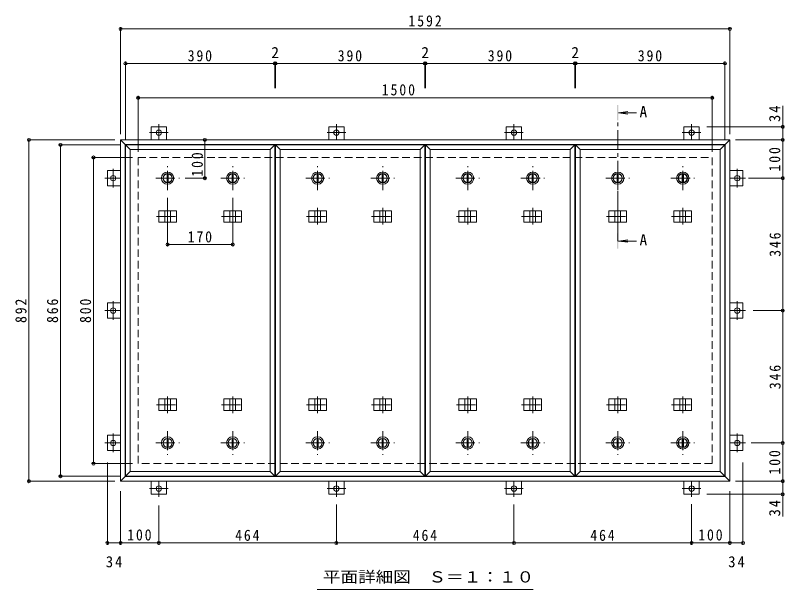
# Model space of a CAD drawing. Units: millimetres at full size, sheet at 1:10. Extents: x -2570 to 2371, y -1962 to 1232.
# Drawn here: x -2152 to -142, y -269 to 1232 of the extents above; entities that cross this region are included whole.
import ezdxf
from ezdxf.enums import TextEntityAlignment as Align

# ---------------------------------------------------------------- set-up
doc = ezdxf.new("R2010")
doc.units = ezdxf.units.MM
doc.header["$LTSCALE"] = 10
doc.header["$PDMODE"] = 32
doc.header["$PDSIZE"] = 8
doc.linetypes.add('CHAIN1', pattern=[8, 5, -1, 1, -1])
doc.linetypes.add('DASHED2', pattern=[3, 2, -1])
for name, color, linetype, lineweight in [('0-1_躯体', 2, 'DASHED2', 9), ('0-2_仕上', 4, 'Continuous', 9), ('0-3_建具', 4, 'Continuous', 9), ('0-5_寸法', 4, 'Continuous', 9), ('0-C', 2, 'Continuous', 9), ('0-E', 3, 'Continuous', 9), ('0-F', 7, 'Continuous', 9)]:
    doc.layers.add(name, color=color, linetype=linetype, lineweight=lineweight)
doc.styles.add('ＭＳ ゴシック', font='')
doc.styles.get('ＭＳ ゴシック').set_extended_font_data('MS Gothic')

msp = doc.modelspace()

# ---------------------------------------------------------------- linework, layer by layer
at = {"layer": '0-1_躯体'}
for p, q in [((-1831.46, 860.53), (-331.46, 860.53)), ((-1831.46, 60.53), (-1831.46, 860.53)), ((-331.46, 860.53), (-331.46, 60.53)), ((-331.46, 60.53), (-1831.46, 60.53))]:
    msp.add_line(p, q, dxfattribs=at)
at = {"layer": '0-2_仕上'}
for p, q in [((-1864.46, 27.53), (-1864.46, 893.53)), ((-1474.46, 27.53), (-1474.46, 893.53)), ((-1472.46, 27.53), (-1472.46, 893.53)), ((-1082.46, 27.53), (-1082.46, 893.53)), ((-1080.46, 27.53), (-1080.46, 893.53)), ((-690.46, 27.53), (-690.46, 893.53)), ((-688.46, 27.53), (-688.46, 893.53)), ((-298.46, 27.53), (-298.46, 893.53)), ((-1852.46, 39.53), (-1852.46, 881.53)), ((-1486.46, 39.53), (-1486.46, 881.53)), ((-1460.46, 39.53), (-1460.46, 881.53)), ((-1094.46, 39.53), (-1094.46, 881.53)), ((-1068.46, 39.53), (-1068.46, 881.53)), ((-702.46, 39.53), (-702.46, 881.53)), ((-676.46, 39.53), (-676.46, 881.53)), ((-310.46, 39.53), (-310.46, 881.53))]:
    msp.add_line(p, q, dxfattribs=at)
for points in [[(-1852.46, 881.53), (-1864.46, 893.53), (-1474.46, 893.53)], [(-1852.46, 881.53), (-1486.46, 881.53), (-1474.46, 893.53)], [(-1460.46, 881.53), (-1472.46, 893.53), (-1082.46, 893.53)], [(-1460.46, 881.53), (-1094.46, 881.53), (-1082.46, 893.53)], [(-1068.46, 881.53), (-1080.46, 893.53), (-690.46, 893.53)], [(-1068.46, 881.53), (-702.46, 881.53), (-690.46, 893.53)], [(-676.46, 881.53), (-688.46, 893.53), (-298.46, 893.53)], [(-676.46, 881.53), (-310.46, 881.53), (-298.46, 893.53)], [(-1852.46, 39.53), (-1864.46, 27.53), (-1474.46, 27.53)], [(-1852.46, 39.53), (-1486.46, 39.53), (-1474.46, 27.53)], [(-1460.46, 39.53), (-1472.46, 27.53), (-1082.46, 27.53)], [(-1460.46, 39.53), (-1094.46, 39.53), (-1082.46, 27.53)], [(-1068.46, 39.53), (-1080.46, 27.53), (-690.46, 27.53)], [(-1068.46, 39.53), (-702.46, 39.53), (-690.46, 27.53)], [(-676.46, 39.53), (-688.46, 27.53), (-298.46, 27.53)], [(-676.46, 39.53), (-310.46, 39.53), (-298.46, 27.53)]]:
    msp.add_lwpolyline(points, dxfattribs=at)
at = {"layer": '0-3_建具', "color": 2}
for p, q in [((-1877.46, 906.53), (-1865.46, 894.53)), ((-1877.46, 906.53), (-285.46, 906.53)), ((-1877.46, 14.53), (-1877.46, 906.53)), ((-297.46, 894.53), (-285.46, 906.53)), ((-285.46, 906.53), (-285.46, 14.53)), ((-1865.46, 894.53), (-297.46, 894.53)), ((-1865.46, 26.53), (-1865.46, 894.53)), ((-297.46, 26.53), (-297.46, 894.53)), ((-1865.46, 26.53), (-1877.46, 14.53)), ((-297.46, 26.53), (-1865.46, 26.53)), ((-297.46, 26.53), (-285.46, 14.53)), ((-285.46, 14.53), (-1877.46, 14.53))]:
    msp.add_line(p, q, dxfattribs=at)
at = {"layer": '0-3_建具', "linetype": 'CHAIN1'}
for p, q in [((-1754.46, 728.65), (-1754.46, 685.41)), ((-1584.46, 728.65), (-1584.46, 685.41)), ((-1362.46, 728.65), (-1362.46, 685.41)), ((-1192.46, 728.65), (-1192.46, 685.41)), ((-970.46, 728.65), (-970.46, 685.41)), ((-800.46, 728.65), (-800.46, 685.41)), ((-578.46, 728.65), (-578.46, 685.41)), ((-408.46, 728.65), (-408.46, 685.41)), ((-1783.87, 706.53), (-1725.05, 706.53)), ((-1613.87, 706.53), (-1555.05, 706.53)), ((-1391.87, 706.53), (-1333.05, 706.53)), ((-1221.87, 706.53), (-1163.05, 706.53)), ((-999.87, 706.53), (-941.05, 706.53)), ((-829.87, 706.53), (-771.05, 706.53)), ((-607.87, 706.53), (-549.05, 706.53)), ((-437.87, 706.53), (-379.05, 706.53)), ((-1754.46, 192.41), (-1754.46, 235.65)), ((-1584.46, 192.41), (-1584.46, 235.65)), ((-1362.46, 192.41), (-1362.46, 235.65)), ((-1192.46, 192.41), (-1192.46, 235.65)), ((-970.46, 192.41), (-970.46, 235.65)), ((-800.46, 192.41), (-800.46, 235.65)), ((-578.46, 192.41), (-578.46, 235.65)), ((-408.46, 192.41), (-408.46, 235.65)), ((-1783.87, 214.53), (-1725.05, 214.53)), ((-1613.87, 214.53), (-1555.05, 214.53)), ((-1391.87, 214.53), (-1333.05, 214.53)), ((-1221.87, 214.53), (-1163.05, 214.53)), ((-999.87, 214.53), (-941.05, 214.53)), ((-829.87, 214.53), (-771.05, 214.53)), ((-607.87, 214.53), (-549.05, 214.53)), ((-437.87, 214.53), (-379.05, 214.53))]:
    msp.add_line(p, q, dxfattribs=at)
at = {"layer": '0-3_建具'}
for p, q in [((-1777.54, 721.53), (-1777.54, 691.53)), ((-1777.54, 721.53), (-1731.37, 721.53)), ((-1761.96, 721.53), (-1761.96, 691.53)), ((-1746.96, 721.53), (-1746.96, 691.53)), ((-1731.37, 721.53), (-1731.37, 691.53)), ((-1607.54, 721.53), (-1607.54, 691.53)), ((-1607.54, 721.53), (-1561.37, 721.53)), ((-1591.96, 721.53), (-1591.96, 691.53)), ((-1576.96, 721.53), (-1576.96, 691.53)), ((-1561.37, 721.53), (-1561.37, 691.53)), ((-1385.54, 721.53), (-1385.54, 691.53)), ((-1385.54, 721.53), (-1339.37, 721.53)), ((-1369.96, 721.53), (-1369.96, 691.53)), ((-1354.96, 721.53), (-1354.96, 691.53)), ((-1339.37, 721.53), (-1339.37, 691.53)), ((-1215.54, 721.53), (-1215.54, 691.53)), ((-1215.54, 721.53), (-1169.37, 721.53)), ((-1199.96, 721.53), (-1199.96, 691.53)), ((-1184.96, 721.53), (-1184.96, 691.53)), ((-1169.37, 721.53), (-1169.37, 691.53)), ((-993.54, 721.53), (-993.54, 691.53)), ((-993.54, 721.53), (-947.37, 721.53)), ((-977.96, 721.53), (-977.96, 691.53)), ((-962.96, 721.53), (-962.96, 691.53)), ((-947.37, 721.53), (-947.37, 691.53)), ((-823.54, 721.53), (-823.54, 691.53)), ((-823.54, 721.53), (-777.37, 721.53)), ((-807.96, 721.53), (-807.96, 691.53)), ((-792.96, 721.53), (-792.96, 691.53)), ((-777.37, 721.53), (-777.37, 691.53)), ((-601.54, 721.53), (-601.54, 691.53)), ((-601.54, 721.53), (-555.37, 721.53)), ((-585.96, 721.53), (-585.96, 691.53)), ((-570.96, 721.53), (-570.96, 691.53)), ((-555.37, 721.53), (-555.37, 691.53)), ((-431.54, 721.53), (-431.54, 691.53)), ((-431.54, 721.53), (-385.37, 721.53)), ((-415.96, 721.53), (-415.96, 691.53)), ((-400.96, 721.53), (-400.96, 691.53)), ((-385.37, 721.53), (-385.37, 691.53)), ((-1777.54, 691.53), (-1731.37, 691.53)), ((-1607.54, 691.53), (-1561.37, 691.53)), ((-1385.54, 691.53), (-1339.37, 691.53)), ((-1215.54, 691.53), (-1169.37, 691.53)), ((-993.54, 691.53), (-947.37, 691.53)), ((-823.54, 691.53), (-777.37, 691.53)), ((-601.54, 691.53), (-555.37, 691.53)), ((-431.54, 691.53), (-385.37, 691.53)), ((-1777.54, 199.53), (-1777.54, 229.53)), ((-1777.54, 229.53), (-1731.37, 229.53)), ((-1761.96, 199.53), (-1761.96, 229.53)), ((-1746.96, 199.53), (-1746.96, 229.53)), ((-1731.37, 199.53), (-1731.37, 229.53)), ((-1607.54, 199.53), (-1607.54, 229.53)), ((-1607.54, 229.53), (-1561.37, 229.53)), ((-1591.96, 199.53), (-1591.96, 229.53)), ((-1576.96, 199.53), (-1576.96, 229.53)), ((-1561.37, 199.53), (-1561.37, 229.53)), ((-1385.54, 199.53), (-1385.54, 229.53)), ((-1385.54, 229.53), (-1339.37, 229.53)), ((-1369.96, 199.53), (-1369.96, 229.53)), ((-1354.96, 199.53), (-1354.96, 229.53)), ((-1339.37, 199.53), (-1339.37, 229.53)), ((-1215.54, 199.53), (-1215.54, 229.53)), ((-1215.54, 229.53), (-1169.37, 229.53)), ((-1199.96, 199.53), (-1199.96, 229.53)), ((-1184.96, 199.53), (-1184.96, 229.53)), ((-1169.37, 199.53), (-1169.37, 229.53)), ((-993.54, 199.53), (-993.54, 229.53)), ((-993.54, 229.53), (-947.37, 229.53)), ((-977.96, 199.53), (-977.96, 229.53)), ((-962.96, 199.53), (-962.96, 229.53)), ((-947.37, 199.53), (-947.37, 229.53)), ((-823.54, 199.53), (-823.54, 229.53)), ((-823.54, 229.53), (-777.37, 229.53)), ((-807.96, 199.53), (-807.96, 229.53)), ((-792.96, 199.53), (-792.96, 229.53)), ((-777.37, 199.53), (-777.37, 229.53)), ((-601.54, 199.53), (-601.54, 229.53)), ((-601.54, 229.53), (-555.37, 229.53)), ((-585.96, 199.53), (-585.96, 229.53)), ((-570.96, 199.53), (-570.96, 229.53)), ((-555.37, 199.53), (-555.37, 229.53)), ((-431.54, 199.53), (-431.54, 229.53)), ((-431.54, 229.53), (-385.37, 229.53)), ((-415.96, 199.53), (-415.96, 229.53)), ((-400.96, 199.53), (-400.96, 229.53)), ((-385.37, 199.53), (-385.37, 229.53)), ((-1777.54, 199.53), (-1731.37, 199.53)), ((-1607.54, 199.53), (-1561.37, 199.53)), ((-1385.54, 199.53), (-1339.37, 199.53)), ((-1215.54, 199.53), (-1169.37, 199.53)), ((-993.54, 199.53), (-947.37, 199.53)), ((-823.54, 199.53), (-777.37, 199.53)), ((-601.54, 199.53), (-555.37, 199.53)), ((-431.54, 199.53), (-385.37, 199.53))]:
    msp.add_line(p, q, dxfattribs=at)
at = {"layer": '0-5_寸法'}
for p, q in [((-576.46, 977.35), (-551.67, 980.61)), ((-576.46, 977.35), (-551.67, 974.09)), ((-576.46, 977.35), (-528.99, 977.35)), ((-576.46, 642.22), (-551.67, 645.49)), ((-576.46, 642.22), (-551.67, 638.96)), ((-576.46, 642.22), (-528.99, 642.22))]:
    msp.add_line(p, q, dxfattribs=at)
at = {"layer": '0-5_寸法', "linetype": 'CHAIN1'}
msp.add_line((-578.46, 642.22), (-578.46, 957.35), dxfattribs=at)
at = {"layer": '0-5_寸法', "color": 7}
msp.add_line((-1363.98, -268.88), (-798.93, -268.88), dxfattribs=at)
at = {"layer": '0-5_寸法'}
for points in [[(-576.46, 997.35), (-580.46, 997.35), (-576.46, 957.35), (-580.46, 957.35)], [(-576.46, 622.22), (-580.46, 622.22), (-576.46, 662.22), (-580.46, 662.22)]]:
    msp.add_solid(points, dxfattribs=at)
at = {"layer": '0-C', "linetype": 'CHAIN1'}
for p, q in [((-1754.46, 775.53), (-1754.46, 837.53)), ((-1584.46, 775.53), (-1584.46, 837.53)), ((-1362.46, 775.53), (-1362.46, 837.53)), ((-1192.46, 775.53), (-1192.46, 837.53)), ((-970.46, 775.53), (-970.46, 837.53)), ((-800.46, 775.53), (-800.46, 837.53)), ((-578.46, 775.53), (-578.46, 837.53)), ((-408.46, 775.53), (-408.46, 837.53)), ((-1785.46, 806.53), (-1723.46, 806.53)), ((-1615.46, 806.53), (-1553.46, 806.53)), ((-1393.46, 806.53), (-1331.46, 806.53)), ((-1223.46, 806.53), (-1161.46, 806.53)), ((-1001.46, 806.53), (-939.46, 806.53)), ((-831.46, 806.53), (-769.46, 806.53)), ((-609.46, 806.53), (-547.46, 806.53)), ((-439.46, 806.53), (-377.46, 806.53)), ((-1754.46, 145.53), (-1754.46, 83.53)), ((-1584.46, 145.53), (-1584.46, 83.53)), ((-1362.46, 145.53), (-1362.46, 83.53)), ((-1192.46, 145.53), (-1192.46, 83.53)), ((-970.46, 145.53), (-970.46, 83.53)), ((-800.46, 145.53), (-800.46, 83.53)), ((-578.46, 145.53), (-578.46, 83.53)), ((-408.46, 145.53), (-408.46, 83.53)), ((-1785.46, 114.53), (-1723.46, 114.53)), ((-1615.46, 114.53), (-1553.46, 114.53)), ((-1393.46, 114.53), (-1331.46, 114.53)), ((-1223.46, 114.53), (-1161.46, 114.53)), ((-1001.46, 114.53), (-939.46, 114.53)), ((-831.46, 114.53), (-769.46, 114.53)), ((-609.46, 114.53), (-547.46, 114.53)), ((-439.46, 114.53), (-377.46, 114.53))]:
    msp.add_line(p, q, dxfattribs=at)
at = {"layer": '0-C'}
for p, q in [((-1755.96, 817.93), (-1755.96, 795.13)), ((-1752.96, 817.93), (-1752.96, 795.13)), ((-1585.96, 817.93), (-1585.96, 795.13)), ((-1582.96, 817.93), (-1582.96, 795.13)), ((-1363.96, 817.93), (-1363.96, 795.13)), ((-1360.96, 817.93), (-1360.96, 795.13)), ((-1193.96, 817.93), (-1193.96, 795.13)), ((-1190.96, 817.93), (-1190.96, 795.13)), ((-971.96, 817.93), (-971.96, 795.13)), ((-968.96, 817.93), (-968.96, 795.13)), ((-801.96, 817.93), (-801.96, 795.13)), ((-798.96, 817.93), (-798.96, 795.13)), ((-579.96, 817.93), (-579.96, 795.13)), ((-576.96, 817.93), (-576.96, 795.13)), ((-409.96, 817.93), (-409.96, 795.13)), ((-406.96, 817.93), (-406.96, 795.13)), ((-1755.96, 103.13), (-1755.96, 125.93)), ((-1752.96, 103.13), (-1752.96, 125.93)), ((-1585.96, 103.13), (-1585.96, 125.93)), ((-1582.96, 103.13), (-1582.96, 125.93)), ((-1363.96, 103.13), (-1363.96, 125.93)), ((-1360.96, 103.13), (-1360.96, 125.93)), ((-1193.96, 103.13), (-1193.96, 125.93)), ((-1190.96, 103.13), (-1190.96, 125.93)), ((-971.96, 103.13), (-971.96, 125.93)), ((-968.96, 103.13), (-968.96, 125.93)), ((-801.96, 103.13), (-801.96, 125.93)), ((-798.96, 103.13), (-798.96, 125.93)), ((-579.96, 103.13), (-579.96, 125.93)), ((-576.96, 103.13), (-576.96, 125.93)), ((-409.96, 103.13), (-409.96, 125.93)), ((-406.96, 103.13), (-406.96, 125.93))]:
    msp.add_line(p, q, dxfattribs=at)
for centre, radius in [((-1754.46, 806.53), 16), ((-1754.46, 806.53), 12), ((-1754.46, 806.53), 11.5), ((-1584.46, 806.53), 16), ((-1584.46, 806.53), 12), ((-1584.46, 806.53), 11.5), ((-1362.46, 806.53), 16), ((-1362.46, 806.53), 12), ((-1362.46, 806.53), 11.5), ((-1192.46, 806.53), 16), ((-1192.46, 806.53), 12), ((-1192.46, 806.53), 11.5), ((-970.46, 806.53), 16), ((-970.46, 806.53), 12), ((-970.46, 806.53), 11.5), ((-800.46, 806.53), 16), ((-800.46, 806.53), 12), ((-800.46, 806.53), 11.5), ((-578.46, 806.53), 16), ((-578.46, 806.53), 12), ((-578.46, 806.53), 11.5), ((-408.46, 806.53), 16), ((-408.46, 806.53), 12), ((-408.46, 806.53), 11.5), ((-1754.46, 114.53), 16), ((-1754.46, 114.53), 12), ((-1754.46, 114.53), 11.5), ((-1584.46, 114.53), 16), ((-1584.46, 114.53), 12), ((-1584.46, 114.53), 11.5), ((-1362.46, 114.53), 16), ((-1362.46, 114.53), 12), ((-1362.46, 114.53), 11.5), ((-1192.46, 114.53), 16), ((-1192.46, 114.53), 12), ((-1192.46, 114.53), 11.5), ((-970.46, 114.53), 16), ((-970.46, 114.53), 12), ((-970.46, 114.53), 11.5), ((-800.46, 114.53), 16), ((-800.46, 114.53), 12), ((-800.46, 114.53), 11.5), ((-578.46, 114.53), 16), ((-578.46, 114.53), 12), ((-578.46, 114.53), 11.5), ((-408.46, 114.53), 16), ((-408.46, 114.53), 12), ((-408.46, 114.53), 11.5)]:
    msp.add_circle(centre, radius, dxfattribs=at)
at = {"layer": '0-E', "linetype": 'CHAIN1'}
for p, q in [((-1777.46, 947.71), (-1777.46, 906.53)), ((-1313.46, 947.71), (-1313.46, 906.53)), ((-849.46, 947.71), (-849.46, 906.53)), ((-385.46, 947.71), (-385.46, 906.53)), ((-1753.08, 925.73), (-1801.83, 925.73)), ((-1289.08, 925.73), (-1337.83, 925.73)), ((-825.08, 925.73), (-873.83, 925.73)), ((-361.08, 925.73), (-409.83, 925.73)), ((-1896.66, 830.91), (-1896.66, 782.16)), ((-266.26, 782.16), (-266.26, 830.91)), ((-1918.63, 806.53), (-1877.46, 806.53)), ((-244.28, 806.53), (-285.46, 806.53)), ((-1896.66, 484.91), (-1896.66, 436.16)), ((-266.26, 436.16), (-266.26, 484.91)), ((-1918.63, 460.53), (-1877.46, 460.53)), ((-244.28, 460.53), (-285.46, 460.53)), ((-1896.66, 138.91), (-1896.66, 90.15)), ((-266.26, 90.15), (-266.26, 138.91)), ((-1918.63, 114.53), (-1877.46, 114.53)), ((-244.28, 114.53), (-285.46, 114.53)), ((-1777.46, -26.64), (-1777.46, 14.53)), ((-1313.46, -26.64), (-1313.46, 14.53)), ((-849.46, -26.64), (-849.46, 14.53)), ((-385.46, -26.64), (-385.46, 14.53)), ((-1801.83, -4.67), (-1753.08, -4.67)), ((-1337.83, -4.67), (-1289.08, -4.67)), ((-873.83, -4.67), (-825.08, -4.67)), ((-409.83, -4.67), (-361.08, -4.67))]:
    msp.add_line(p, q, dxfattribs=at)
at = {"layer": '0-E'}
for p, q in [((-1797.46, 940.73), (-1757.46, 940.73)), ((-1797.46, 940.73), (-1797.46, 906.53)), ((-1757.46, 940.73), (-1757.46, 906.53)), ((-1333.46, 940.73), (-1293.46, 940.73)), ((-1333.46, 940.73), (-1333.46, 906.53)), ((-1293.46, 940.73), (-1293.46, 906.53)), ((-869.46, 940.73), (-829.46, 940.73)), ((-869.46, 940.73), (-869.46, 906.53)), ((-829.46, 940.73), (-829.46, 906.53)), ((-405.46, 940.73), (-365.46, 940.73)), ((-405.46, 940.73), (-405.46, 906.53)), ((-365.46, 940.73), (-365.46, 906.53)), ((-1911.66, 786.53), (-1911.66, 826.53)), ((-1911.66, 826.53), (-1877.46, 826.53)), ((-251.26, 826.53), (-285.46, 826.53)), ((-251.26, 826.53), (-251.26, 786.53)), ((-1911.66, 786.53), (-1877.46, 786.53)), ((-251.26, 786.53), (-285.46, 786.53)), ((-1911.66, 440.53), (-1911.66, 480.53)), ((-1911.66, 480.53), (-1877.46, 480.53)), ((-251.26, 480.53), (-285.46, 480.53)), ((-251.26, 480.53), (-251.26, 440.53)), ((-1911.66, 440.53), (-1877.46, 440.53)), ((-251.26, 440.53), (-285.46, 440.53)), ((-1911.66, 94.53), (-1911.66, 134.53)), ((-1911.66, 134.53), (-1877.46, 134.53)), ((-251.26, 134.53), (-285.46, 134.53)), ((-251.26, 134.53), (-251.26, 94.53)), ((-1911.66, 94.53), (-1877.46, 94.53)), ((-251.26, 94.53), (-285.46, 94.53)), ((-1797.46, -19.67), (-1797.46, 14.53)), ((-1757.46, -19.67), (-1757.46, 14.53)), ((-1333.46, -19.67), (-1333.46, 14.53)), ((-1293.46, -19.67), (-1293.46, 14.53)), ((-869.46, -19.67), (-869.46, 14.53)), ((-829.46, -19.67), (-829.46, 14.53)), ((-405.46, -19.67), (-405.46, 14.53)), ((-365.46, -19.67), (-365.46, 14.53)), ((-1757.46, -19.67), (-1797.46, -19.67)), ((-1293.46, -19.67), (-1333.46, -19.67)), ((-829.46, -19.67), (-869.46, -19.67)), ((-365.46, -19.67), (-405.46, -19.67))]:
    msp.add_line(p, q, dxfattribs=at)
for centre in [(-1777.46, 925.73), (-1313.46, 925.73), (-849.46, 925.73), (-385.46, 925.73), (-1896.66, 806.53), (-266.26, 806.53), (-1896.66, 460.53), (-266.26, 460.53), (-1896.66, 114.53), (-266.26, 114.53), (-1777.46, -4.67), (-1313.46, -4.67), (-849.46, -4.67), (-385.46, -4.67)]:
    msp.add_circle(centre, 7, dxfattribs=at)
at = {"layer": '0-F'}
for p, q in [((-1877.46, 921.53), (-1877.46, 1201.53)), ((-1877.46, 1196.53), (-285.46, 1196.53)), ((-285.46, 921.53), (-285.46, 1201.53)), ((-1864.46, 908.53), (-1864.46, 1111.53)), ((-1864.46, 1106.53), (-1474.46, 1106.53)), ((-1474.46, 1109.53), (-1474.46, 1041.73)), ((-1474.46, 1106.53), (-1472.46, 1106.53)), ((-1472.46, 1109.53), (-1472.46, 1041.73)), ((-1472.46, 1106.53), (-1082.46, 1106.53)), ((-1082.46, 1109.53), (-1082.46, 1041.73)), ((-1082.46, 1106.53), (-1080.46, 1106.53)), ((-1080.46, 1109.53), (-1080.46, 1041.73)), ((-1080.46, 1106.53), (-690.46, 1106.53)), ((-690.46, 1109.53), (-690.46, 1041.73)), ((-690.46, 1106.53), (-688.46, 1106.53)), ((-688.46, 1109.53), (-688.46, 1041.73)), ((-688.46, 1106.53), (-298.46, 1106.53)), ((-298.46, 908.53), (-298.46, 1111.53)), ((-1831.46, 875.53), (-1831.46, 1021.53)), ((-1831.46, 1016.53), (-331.46, 1016.53)), ((-331.46, 875.53), (-331.46, 1021.53)), ((-147.37, 940.73), (-147.37, 995.91)), ((-142.37, 940.73), (-345.46, 940.73)), ((-147.37, 906.53), (-147.37, 940.73)), ((-1892.46, 906.53), (-2121.71, 906.53)), ((-2116.71, 14.53), (-2116.71, 906.53)), ((-1657.15, 906.53), (-1657.15, 806.53)), ((-270.46, 906.53), (-142.37, 906.53)), ((-147.37, 806.53), (-147.37, 906.53)), ((-1879.46, 893.53), (-2039.25, 893.53)), ((-2034.25, 27.53), (-2034.25, 893.53)), ((-1846.46, 860.53), (-1953.08, 860.53)), ((-1948.08, 60.53), (-1948.08, 860.53)), ((-1654.15, 806.53), (-1708.28, 806.53)), ((-236.53, 806.53), (-142.37, 806.53)), ((-147.37, 460.53), (-147.37, 806.53)), ((-1754.46, 630.23), (-1754.46, 755.53)), ((-1584.46, 630.23), (-1584.46, 755.53)), ((-1754.46, 633.23), (-1584.46, 633.23)), ((-144.37, 460.53), (-224.28, 460.53)), ((-147.37, 114.53), (-147.37, 460.53)), ((-229.94, 114.53), (-142.37, 114.53)), ((-147.37, 14.53), (-147.37, 114.53)), ((-1846.46, 60.53), (-1953.08, 60.53)), ((-1911.66, -151.83), (-1911.66, 63.32)), ((-251.26, -151.83), (-251.26, 63.32)), ((-1879.46, 27.53), (-2039.25, 27.53)), ((-1892.46, 14.53), (-2121.71, 14.53)), ((-270.46, 14.53), (-142.37, 14.53)), ((-147.37, 14.53), (-147.37, -19.67)), ((-1877.46, -11.68), (-1877.46, -151.83)), ((-142.37, -19.67), (-345.46, -19.67)), ((-285.46, -11.68), (-285.45, -151.83)), ((-147.37, -19.67), (-147.37, -77.62)), ((-1777.46, -48.98), (-1777.46, -151.83)), ((-1313.46, -149.83), (-1313.46, -46.64)), ((-849.46, -149.83), (-849.46, -46.64)), ((-385.46, -45.61), (-385.45, -151.83)), ((-1911.66, -146.83), (-1877.46, -146.83)), ((-1877.46, -146.83), (-1777.46, -146.83)), ((-1777.46, -146.83), (-1313.46, -146.83)), ((-1313.46, -146.83), (-849.46, -146.83)), ((-849.46, -146.83), (-385.45, -146.83)), ((-385.45, -146.83), (-285.45, -146.83)), ((-285.45, -146.83), (-251.26, -146.83))]:
    msp.add_line(p, q, dxfattribs=at)
for p in [(-1877.46, 1196.53), (-285.46, 1196.53), (-1864.46, 1106.53), (-1474.46, 1106.53), (-1472.46, 1106.53), (-1082.46, 1106.53), (-1080.46, 1106.53), (-690.46, 1106.53), (-688.46, 1106.53), (-298.46, 1106.53), (-1831.46, 1016.53), (-331.46, 1016.53), (-147.37, 940.73), (-2116.71, 906.53), (-1657.15, 906.53), (-147.37, 906.53), (-2034.25, 893.53), (-1948.08, 860.53), (-1657.15, 806.53), (-147.37, 806.53), (-1754.46, 633.23), (-1584.46, 633.23), (-147.37, 460.53), (-147.37, 114.53), (-1948.08, 60.53), (-2034.25, 27.53), (-2116.71, 14.53), (-147.37, 14.53), (-147.37, -19.67), (-1911.66, -146.83), (-1877.46, -146.83), (-1777.46, -146.83), (-1313.46, -146.83), (-849.46, -146.83), (-385.45, -146.83), (-285.45, -146.83), (-251.26, -146.83)]:
    msp.add_point(p, dxfattribs=at)

# ---------------------------------------------------------------- texts
at = {"layer": '0-5_寸法', "color": 2, "style": 'ＭＳ ゴシック'}
for p in [(-521.43, 956.95), (-521.43, 621.83)]:
    msp.add_text('A', height=29.33, dxfattribs=at).set_placement(p, align=Align.BOTTOM_LEFT)
at = {"layer": '0-5_寸法', "color": 2, "style": 'ＭＳ ゴシック', "width": 1.15}
msp.add_text('平面詳細図\u3000Ｓ＝１：１０', height=29.33, dxfattribs=at).set_placement((-1348.96, -259.08), align=Align.BOTTOM_LEFT)
at = {"layer": '0-F', "color": 2, "style": 'ＭＳ ゴシック'}
for p in [(-1483.46, 1111.53), (-1091.46, 1111.53), (-699.46, 1111.53)]:
    msp.add_text('2', height=29.33, dxfattribs=at).set_placement(p, align=Align.BOTTOM_LEFT)
at = {"layer": '0-F', "color": 2, "char_height": 29.33, "attachment_point": 7, "style": 'ＭＳ ゴシック'}
for s, insert in [('\\T1.28;\\W0.9;1592', (-1125.21, 1202.53)), ('\\T1.27;\\W0.9;390', (-1701.96, 1111.53)), ('\\T1.27;\\W0.9;390', (-1309.96, 1111.53)), ('\\T1.27;\\W0.9;390', (-917.96, 1111.53)), ('\\T1.27;\\W0.9;390', (-525.96, 1111.53)), ('\\T1.28;\\W0.9;1500', (-1194.96, 1022.53)), ('\\T1.27;\\W0.9;170', (-1701.96, 638.23)), ('\\T1.27;\\W0.9;100', (-1859.96, -140.83)), ('\\T1.27;\\W0.9;464', (-1577.96, -141.83)), ('\\T1.27;\\W0.9;464', (-1113.96, -141.83)), ('\\T1.27;\\W0.9;464', (-649.96, -141.83)), ('\\T1.27;\\W0.9;100', (-367.95, -140.83)), ('\\T1.27;\\W0.95;34', (-1915.81, -211.06)), ('\\T1.27;\\W0.95;34', (-289.61, -211.06))]:
    msp.add_mtext(s, dxfattribs=dict(at, insert=insert))
at = {"layer": '0-F', "color": 2, "char_height": 29.33, "attachment_point": 7, "rotation": 90, "style": 'ＭＳ ゴシック'}
for s, insert in [('\\T1.27;\\W0.95;34', (-153.37, 953.41)), ('\\T1.27;\\W0.9;100', (-153.37, 824.03)), ('\\T1.27;\\W0.9;100', (-1662.15, 810.54)), ('\\T1.27;\\W0.9;346', (-152.37, 601.03)), ('\\T1.27;\\W0.9;892', (-2122.71, 428.03)), ('\\T1.27;\\W0.9;866', (-2040.25, 428.03)), ('\\T1.27;\\W0.9;800', (-1954.08, 428.03)), ('\\T1.27;\\W0.9;346', (-152.37, 255.03)), ('\\T1.27;\\W0.9;100', (-153.37, 32.03)), ('\\T1.27;\\W0.95;34', (-153.37, -77.62))]:
    msp.add_mtext(s, dxfattribs=dict(at, insert=insert))

doc.saveas('drawing.dxf')
